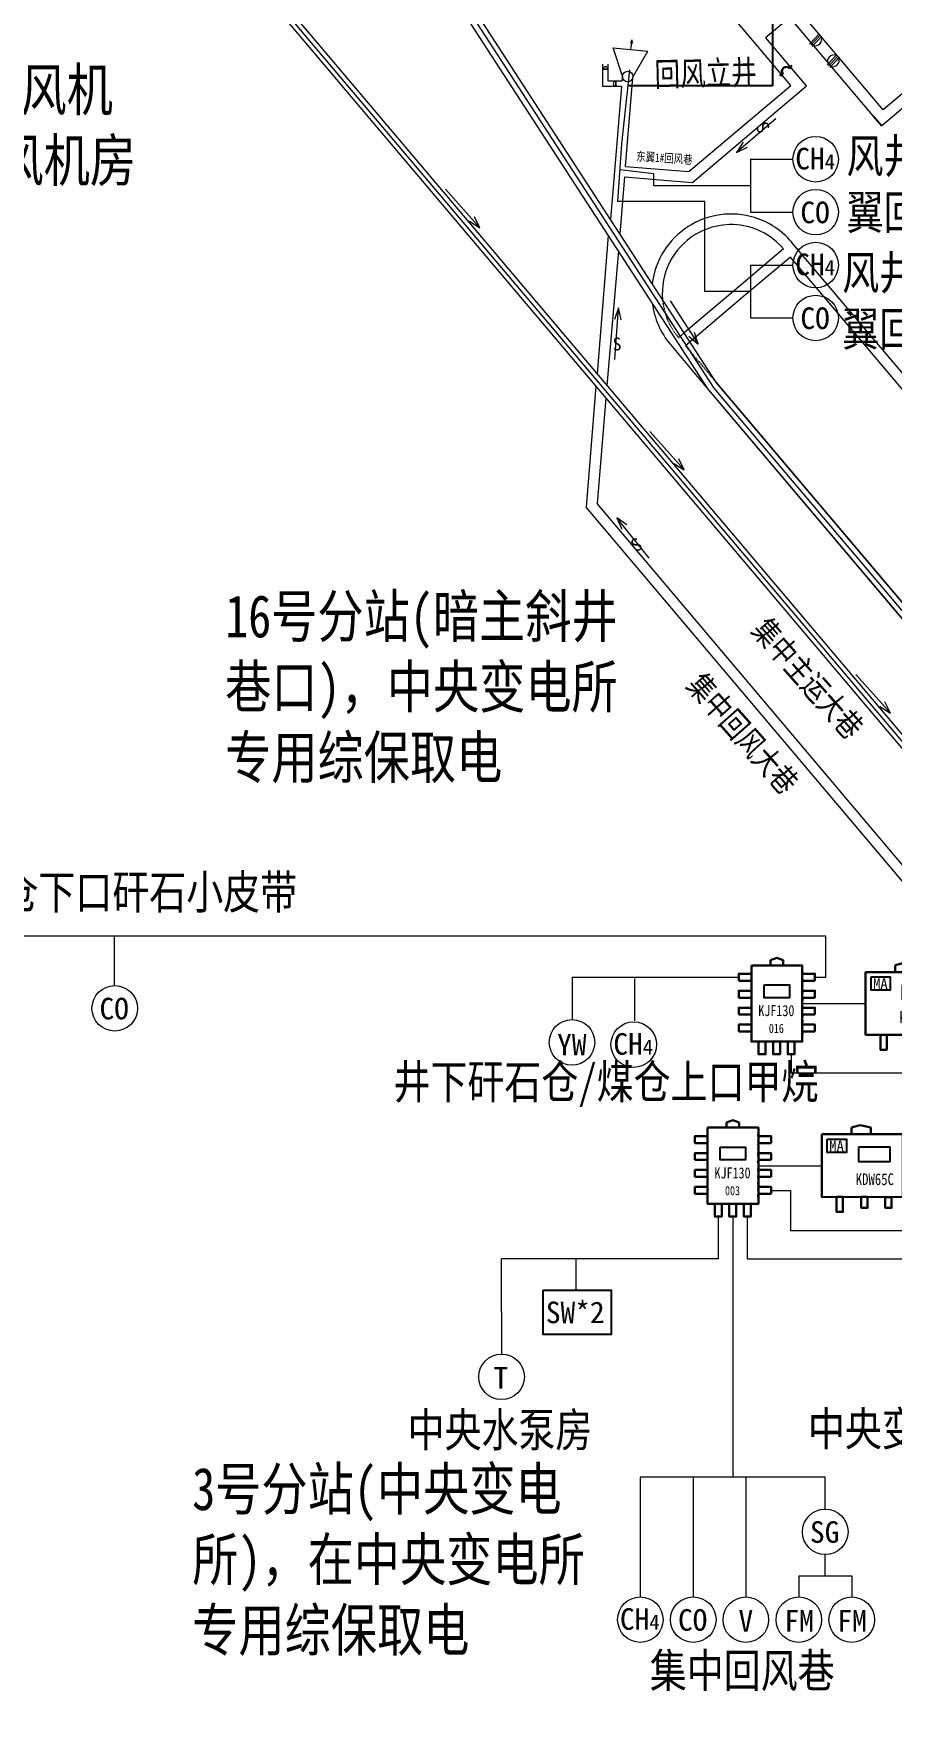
# Model space of a CAD drawing. Header units: millimetres. Extents: x 2501 to 6983, y 1724 to 12691.
# Drawn here: x 4217 to 4623, y 10201 to 10992 of the extents above; entities that cross this region are included whole.
import ezdxf
from ezdxf.enums import TextEntityAlignment as Align

# ---------------------------------------------------------------- set-up
doc = ezdxf.new("R2010")
doc.units = ezdxf.units.MM
doc.linetypes.add('DASHED', pattern=[0.75, 0.5, -0.25])
doc.linetypes.add('小虚线', pattern=[3.5, 2, -1.5])
for name, color, linetype in [('4、10月', 131, 'Continuous'), ('hyh井田开拓巷道', 7, 'Continuous'), ('JMD', 6, 'Continuous'), ('TK', 7, 'Continuous'), ('保护煤柱', 4, 'FENCELINE1'), ('文字', 7, 'Continuous'), ('通风系统', 7, 'Continuous'), ('风流', 7, 'Continuous')]:
    doc.layers.add(name, color=color, linetype=linetype)
doc.layers.add('井下工业网光缆', color=5, linetype='Continuous', lineweight=30)
doc.styles.get("Standard").update_dxf_attribs({"font": 'arial.ttf'})
doc.styles.add('宋体', font='', dxfattribs={"height": 2})
doc.styles.add('新宋体', font='', dxfattribs={"width": 0.8})
doc.styles.add('标准', font='', dxfattribs={"width": 0.667})
doc.styles.get('宋体').set_extended_font_data('SimSun')
doc.styles.get('新宋体').set_extended_font_data('NSimSun')
doc.styles.get('标准').set_extended_font_data('SimSun')
doc.linetypes.add('442', pattern='A,5,[175,AAA.SHX,S=1,R=90,X=0,Y=0],5', length=10)
doc.linetypes.add('FENCELINE1', pattern='A,6.35,-2.54,[133,ltypeshp.shx,S=2.54,R=0,X=-2.54,Y=0],-2.54,25.4', length=36.83)

# ---------------------------------------------------------------- blocks, each defined once
blk = doc.blocks.new('A$C0C37771A')
at = {"layer": 'JMD', "color": 1, "linetype": 'Continuous', "lineweight": 30}
for p, q in [((0.68, 1.22, -1.2), (0, 0.55, -1.2)), ((0, 0.55, -1.2), (0.54, 0, -1.2)), ((0.37, 0.91, -1.2), (0.91, 0.37, -1.2)), ((4.14, 4.68, -1.2), (3.39, 3.93, -1.2)), ((3.7, 4.24, -1.2), (4.25, 3.69, -1.2)), ((4.14, 4.68, -1.2), (4.69, 4.13, -1.2))]:
    blk.add_line(p, q, dxfattribs=at)
blk.add_arc((2.04, 2.58, -1.2), 1.92, 224.87756, 44.87756, dxfattribs=at)
blk = doc.blocks.new('系统底图')
at = {"lineweight": 20}
for p, q in [((408213.11, 4257186.37, 1960.17), (407401.61, 4258146.91, 1960.17)), ((408220.54, 4257186.1, 3185.36), (408201.28, 4257208.89, 3186.94)), ((408135.06, 4257148.13, 3261.18), (408138.48, 4257190.16, 3261.18)), ((408164.96, 4257145.68, 3261.18), (408213.11, 4257186.37, 3261.18)), ((408166.61, 4257140.53, 3261.18), (408220.54, 4257186.1, 3261.18)), ((408134.65, 4257143.14, 3261.18), (408155, 4257141.48, 3261.18)), ((408135.05, 4257148.13, 3261.18), (408164.96, 4257145.68, 3261.18)), ((408155, 4257141.48, 3261.18), (408166.61, 4257140.53, 3261.18))]:
    blk.add_line(p, q, dxfattribs=at)
at = {"color": 0, "lineweight": 20, "ltscale": 0.5}
for p, q in [((408256.79, 4257174.82, 2792.31), (408213.33, 4257226.26, 2792.31)), ((408212.67, 4257218.51, 1851.76), (408201.21, 4257208.83, 2850.79)), ((408251.94, 4257172.03, 2791.36), (408212.67, 4257218.51, 2949.8))]:
    blk.add_line(p, q, dxfattribs=at)
at = {"lineweight": 20, "ltscale": 0.8}
for p, q in [((408138.01, 4257207.99, 3261.18), (408137.29, 4257206.28, 3261.18)), ((408138.01, 4257207.99, 3261.18), (408137.31, 4257203.32, 3261.18)), ((408138.01, 4257207.99, 3261.18), (408138.2, 4257206.14, 3261.18)), ((408124.24, 4257185.94, 4234.79), (408124.24, 4257196.36, 4234.79)), ((408126.74, 4257188.44, 4234.79), (408126.74, 4257196.36, 4234.79)), ((408133.52, 4257190.75, 3261.18), (408129.11, 4257204.16, 3261.18)), ((408129.11, 4257204.16, 3261.18), (408145.52, 4257202.49, 3261.18)), ((408138.49, 4257190.24, 3261.18), (408145.52, 4257202.49, 3261.18)), ((408126.97, 4257194.13, 4234.79), (408124.03, 4257194.13, 4234.79)), ((408126.97, 4257193.95, 4234.79), (408124.03, 4257193.95, 4234.79)), ((408133.33, 4257188.44, 4234.79), (408126.74, 4257188.44, 4234.79)), ((408130.24, 4257188.71, 4234.79), (408130.24, 4257185.77, 4234.79)), ((408130.43, 4257188.71, 4234.79), (408130.43, 4257185.77, 4234.79)), ((408133.13, 4257185.94, 4234.79), (408124.24, 4257185.94, 4234.79))]:
    blk.add_line(p, q, dxfattribs=at)
at = {"color": 30, "lineweight": 20, "ltscale": 0.5}
for p, q in [((408226.53, 4257210.8, 2850.74), (408221.97, 4257205.91, 2850.74)), ((408227.16, 4257210.21, 2850.74), (408222.6, 4257205.32, 2850.74)), ((408227.8, 4257209.61, 2850.74), (408223.24, 4257204.73, 2850.74)), ((408234.77, 4257200.93, 2850.74), (408230.21, 4257196.04, 2850.74)), ((408235.4, 4257200.34, 2850.74), (408230.84, 4257195.45, 2850.74)), ((408236.04, 4257199.74, 2850.74), (408231.48, 4257194.85, 2850.74))]:
    blk.add_line(p, q, dxfattribs=at)
at = {"lineweight": 20, "ltscale": 5}
for p, q in [((408133.52, 4257190.75, 3261.18), (408133.33, 4257188.44, 3261.18)), ((408133.13, 4257185.94, 3261.18), (408127.98, 4257122.95, 3261.18)), ((408126.87, 4257115.48, 3261.18), (408121.53, 4257050.12, 3261.18)), ((408131.61, 4257108.19, 3261.18), (408126.24, 4257044.54, 3261.18)), ((408121.05, 4257044.18, 3261.18), (408116.38, 4256987.1, 3261.18)), ((408125.74, 4257038.63, 3261.18), (408121.54, 4256988.75, 3261.18)), ((408617.76, 4256393.63, 3261.18), (408116.38, 4256987.1, 3261.18))]:
    blk.add_line(p, q, dxfattribs=at)
at = {"lineweight": 20, "ltscale": 0.005}
for p, q in [((408133.52, 4257190.75, 3261.18), (408133.33, 4257188.44, 3261.18)), ((408135.06, 4257148.13, 3261.18), (408138.48, 4257190.16, 3261.18)), ((408133.13, 4257185.94, 3261.18), (408127.98, 4257122.95, 3261.18)), ((408132.44, 4257116.08, 3261.18), (408134.65, 4257143.14, 3261.18)), ((408134.65, 4257143.14, 4234.79), (408134.65, 4257143.14, 4234.79)), ((408126.87, 4257115.48, 3261.18), (408121.53, 4257050.12, 3261.18)), ((408131.61, 4257108.19, 3261.18), (408126.24, 4257044.54, 3261.18)), ((408121.05, 4257044.18, 3261.18), (408116.38, 4256987.1, 3261.18)), ((408125.74, 4257038.63, 3261.18), (408121.54, 4256988.75, 3261.18)), ((408617.76, 4256393.63, 3261.18), (408116.38, 4256987.1, 3261.18)), ((408284.83, 4256795.46, 3261.18), (408121.54, 4256988.75, 3261.18))]:
    blk.add_line(p, q, dxfattribs=at)
at = {"color": 0, "lineweight": 20}
for p, q in [((408216.33, 4257182.55, 2436.41), (408220.54, 4257186.1, 3261.18)), ((408216.33, 4257182.55, 2436.41), (408220.54, 4257186.1, 3261.18)), ((408134.65, 4257143.14, 4234.79), (408134.65, 4257143.14, 4234.79))]:
    blk.add_line(p, q, dxfattribs=at)
blk.add_line((408251.94, 4257172.03, 2791.36), (408256.13, 4257167.2, 2850.74))
at = {"linetype": 'Continuous', "lineweight": 20}
blk.add_circle((408136.01, 4257190.55, 3261.18), 2.5, dxfattribs=at)
at = {"lineweight": 20, "ltscale": 0.005}
blk.add_circle((408136.01, 4257190.55, 3261.18), 2.5, dxfattribs=at)
at = {"color": 30, "lineweight": 20, "ltscale": 0.5}
for centre, radius, start, end in [((408224.57, 4257208.21, 2850.74), 3.14, 253.46953, 20.5271), ((408233.57, 4257197.63, 2850.74), 3.13, 73.09335, 200.90328), ((408232.81, 4257198.33, 2850.74), 3.14, 253.46953, 20.5271)]:
    blk.add_arc(centre, radius, start, end, dxfattribs=at)
at = {"lineweight": 20, "ltscale": 0.8}
for centre, start, end in [((408125.5, 4257194.13, 4234.79), 0, 180), ((408130.24, 4257187.24, 4234.79), 90, 270)]:
    blk.add_arc(centre, 1.07, start, end, dxfattribs=at)
at = {"layer": 'hyh井田开拓巷道', "linetype": 'ByBlock', "lineweight": 20, "ltscale": 0.5, "elevation": 2850.74}
blk.add_lwpolyline([(408394.05, 4257290.79), (408256.79, 4257174.82)], dxfattribs=at)
at = {"layer": 'hyh井田开拓巷道', "color": 0, "linetype": 'ByBlock', "lineweight": 20, "ltscale": 0.5, "elevation": 2850.74}
blk.add_lwpolyline([(408284.32, 4257191.03), (408256.13, 4257167.2)], dxfattribs=at)
blk.add_lwpolyline([(408284.32, 4257191.03), (408256.13, 4257167.2)], dxfattribs=at)
at = {"layer": 'JMD', "color": 30, "linetype": 'Continuous', "lineweight": 20}
for p, q in [((408174.02, 4257042.84, 3261.18), (408017.79, 4257283.53, 3261.18)), ((408174.02, 4257042.84, 3261.18), (408017.79, 4257283.53, 3261.18)), ((408178.05, 4257045.83, 3261.18), (408021.75, 4257286.61, 3261.18)), ((408178.05, 4257045.83, 3261.18), (408021.75, 4257286.61, 3261.18)), ((407935.79, 4257263.46, 3261.18), (408357.14, 4256764.73, 3261.18)), ((407939, 4257266.17, 3261.18), (408334.78, 4256797.7, 3261.18)), ((407939, 4257266.17, 3261.18), (408334.78, 4256797.7, 3261.18)), ((408555.36, 4256707.68, 3261.18), (408213.47, 4257112.37, 3261.18)), ((408209.65, 4257109.14, 3261.18), (408188.69, 4257091.33, 3261.18)), ((408212.92, 4257105.26, 3261.18), (408191.91, 4257087.52, 3261.18)), ((408329.89, 4256966.81, 3261.18), (408212.92, 4257105.26, 3261.18)), ((408188.69, 4257091.33, 3261.18), (408162.74, 4257069.41, 3261.18)), ((408188.69, 4257091.33, 3261.18), (408162.74, 4257069.41, 3261.18)), ((408191.91, 4257087.52, 3261.18), (408165.48, 4257065.18, 3261.18)), ((408191.91, 4257087.52, 3261.18), (408165.48, 4257065.18, 3261.18)), ((408156.22, 4257063.91, 3261.18), (408167.35, 4257050.73, 3261.18)), ((408162.74, 4257069.41, 3261.18), (408160.04, 4257067.14, 3261.18)), ((408165.48, 4257065.18, 3261.18), (408163.27, 4257063.32, 3261.18)), ((408167.35, 4257050.73, 3261.18), (408730.22, 4256384.48, 3261.18)), ((408387.4, 4256790.28, 3261.18), (408174.02, 4257042.84, 3261.18)), ((408310.6, 4256881.17, 3261.18), (408174.02, 4257042.84, 3261.18)), ((408301.76, 4256899.39, 3261.18), (408178.05, 4257045.83, 3261.18)), ((408301.76, 4256899.39, 3261.18), (408178.05, 4257045.83, 3261.18)), ((408178.05, 4257045.83, 3261.18), (408301.76, 4256899.38, 3261.18))]:
    blk.add_line(p, q, dxfattribs=at)
at = {"layer": 'JMD', "color": 30, "linetype": 'DASHED', "lineweight": 20}
blk.add_line((408163.27, 4257063.32, 3261.18), (408178.05, 4257045.83, 3261.18), dxfattribs=at)
at = {"layer": 'JMD', "color": 30, "linetype": 'Continuous', "lineweight": 20}
for radius, start, end in [(37.5, 72.81215, 122.76671), (37.5, 122.76671, 173.0313), (32.5, 73.08577, 121.34842), (32.5, 40.32032, 73.08552), (37.5, 40.19224, 72.81215), (32.5, 121.34842, 185.18067), (37.5, 187.12779, 220.19224)]:
    blk.add_arc((408184.87, 4257088.11, 3261.18), radius, start, end, dxfattribs=at)
at = {"layer": 'JMD', "color": 30, "linetype": 'DASHED', "lineweight": 20}
blk.add_arc((408184.87, 4257088.11, 3261.18), 32.5, 185.18067, 220.19224, dxfattribs=at)
at = {"layer": 'TK', "color": 4, "lineweight": 20, "ltscale": 0.8, "xscale": 1.099999997770462, "yscale": 1.09999999962747, "zscale": 1.099999999999909, "rotation": 174.694083304804}
blk.add_blockref('A$C0C37771A', (408213.47, 4257195.66, 1961.49), dxfattribs=at)
at = {"layer": '保护煤柱', "color": 0, "linetype": '小虚线', "lineweight": 20, "ltscale": 0.01, "style": '标准', "width": 0.78}
blk.add_text('回风立井', height=11.34, rotation=1.40067, dxfattribs=at).set_placement((408148.87, 4257185.92, 3261.18))
blk.add_text('东翼1#回风巷', height=4.082, rotation=356.36145, dxfattribs=at).set_placement((408166.63, 4257151.21, 3779.45), align=Align.MIDDLE_RIGHT)
at = {"layer": '文字', "lineweight": 20, "style": '标准', "width": 0.78}
for s, p in [('集中主运大巷', (408244.12, 4256880.14, 3261.17)), ('集中回风大巷', (408213.41, 4256854.08, 3261.17))]:
    blk.add_text(s, height=10.886, rotation=311.48704, dxfattribs=at).set_placement(p, align=Align.MIDDLE_RIGHT)
blk = doc.blocks.new('电源箱')
at = {"layer": '4、10月', "color": 1}
for points in [[(402048.53, 4247528.01), (402057.53, 4247528.01), (402057.53, 4247521.65), (402048.53, 4247521.65)], [(402063.36, 4247524.3), (402078.12, 4247524.3), (402078.12, 4247517.32), (402063.36, 4247517.32)]]:
    blk.add_lwpolyline(points, close=True, dxfattribs=at)
at = {"layer": '井下工业网光缆', "color": 4, "lineweight": 30}
for p, q in [((402059.92, 4247533.39), (402059.92, 4247530.29)), ((402064.12, 4247534.57), (402059.94, 4247533.45)), ((402069.04, 4247533.45), (402064.12, 4247534.57)), ((402069.03, 4247533.39), (402069.03, 4247530.29))]:
    blk.add_line(p, q, dxfattribs=at)
for points in [[(402045.95, 4247530.24), (402084.24, 4247530.24), (402084.24, 4247500.6), (402045.95, 4247500.63)], [(402052.91, 4247500.64), (402055.88, 4247500.64), (402055.88, 4247493.54), (402052.91, 4247493.54)], [(402064.57, 4247500.63), (402067.54, 4247500.63), (402067.54, 4247495.49), (402064.57, 4247495.49)], [(402075.93, 4247500.58), (402078.91, 4247500.58), (402078.91, 4247495.44), (402075.93, 4247495.44)]]:
    blk.add_lwpolyline(points, close=True, dxfattribs=at)
at = {"layer": '4、10月', "color": 1, "insert": (402049.48, 4247527.31), "char_height": 5.0544, "width": 4.0436, "attachment_point": 1, "style": '宋体'}
blk.add_mtext('{\\fFangSong|b0|i0|c134|p49;MA}', dxfattribs=at)
at = {"layer": '井下工业网光缆', "color": 4, "lineweight": 30, "style": '新宋体', "width": 0.8}
blk.add_text('KDW65C', height=5.533, dxfattribs=at).set_placement((402061.95, 4247506.26))
blk = doc.blocks.new('安全监控分站')
at = {"layer": '4、10月', "color": 1}
blk.add_lwpolyline([(402267.09, 4250591.89), (402279.09, 4250591.89), (402279.09, 4250585.89), (402267.09, 4250585.89)], close=True, dxfattribs=at)
at = {"layer": '井下工业网光缆', "color": 4, "lineweight": 30}
for p, q in [((402270.09, 4250603.56), (402273.09, 4250604.76)), ((402270.09, 4250601.16), (402270.09, 4250603.56)), ((402273.09, 4250604.76), (402276.09, 4250603.56)), ((402276.09, 4250601.16), (402276.09, 4250603.56)), ((402261.09, 4250565.16), (402285.09, 4250565.16))]:
    blk.add_line(p, q, dxfattribs=at)
for points in [[(402261.09, 4250601.16), (402285.09, 4250601.16), (402285.09, 4250565.16), (402261.09, 4250565.16)], [(402255.09, 4250593.89), (402255.09, 4250597.16), (402261.09, 4250597.16), (402261.09, 4250593.89)], [(402291.09, 4250593.89), (402291.09, 4250597.16), (402285.09, 4250597.16), (402285.09, 4250593.89)], [(402255.09, 4250585.89), (402255.09, 4250589.16), (402261.09, 4250589.16), (402261.09, 4250585.89)], [(402291.09, 4250585.89), (402291.09, 4250589.16), (402285.09, 4250589.16), (402285.09, 4250585.89)], [(402255.09, 4250577.89), (402255.09, 4250581.16), (402261.09, 4250581.16), (402261.09, 4250577.89)], [(402291.09, 4250577.89), (402291.09, 4250581.16), (402285.09, 4250581.16), (402285.09, 4250577.89)], [(402255.09, 4250569.89), (402255.09, 4250573.16), (402261.09, 4250573.16), (402261.09, 4250569.89)], [(402291.09, 4250569.89), (402291.09, 4250573.16), (402285.09, 4250573.16), (402285.09, 4250569.89)], [(402267.8, 4250565.16), (402264.52, 4250565.16), (402264.52, 4250559.16), (402267.8, 4250559.16)], [(402274.65, 4250565.16), (402271.38, 4250565.16), (402271.38, 4250559.16), (402274.65, 4250559.16)], [(402281.51, 4250565.16), (402278.24, 4250565.16), (402278.24, 4250559.16), (402281.51, 4250559.16)]]:
    blk.add_lwpolyline(points, close=True, dxfattribs=at)
for p in [(402285.09, 4250597.89), (402285.09, 4250597.16), (402285.09, 4250594.62), (402285.09, 4250593.16), (402285.09, 4250591.35), (402285.09, 4250589.16), (402285.09, 4250588.07), (402285.09, 4250587.96), (402285.09, 4250585.16), (402285.09, 4250584.8), (402285.09, 4250581.53), (402285.09, 4250581.16), (402285.09, 4250578.25), (402285.09, 4250577.16), (402285.09, 4250574.98), (402285.09, 4250574.76), (402285.09, 4250573.16), (402285.09, 4250571.71), (402285.09, 4250569.16), (402285.09, 4250568.44), (402264.52, 4250565.16), (402267.95, 4250565.16), (402271.38, 4250565.16), (402274.81, 4250565.16), (402278.24, 4250565.16), (402281.66, 4250565.16)]:
    blk.add_point(p, dxfattribs=at)
at = {"layer": '井下工业网光缆', "color": 4, "lineweight": 30, "style": '新宋体', "width": 0.8}
blk.add_text('KJF130', height=5.225, dxfattribs=at).set_placement((402264.37, 4250577.18))

msp = doc.modelspace()

# ---------------------------------------------------------------- linework, layer by layer
at = {"color": 6, "lineweight": 20}
for p, q in [((4381.56, 11065.43, -2802.4), (4538.19, 10824.02, -3234.06)), ((4538.19, 10824.02, -3234.06), (4813.96, 10497.76, -3234.06)), ((4574.75, 10509.26, -3234.06), (4574.75, 10500.44, -3234.06)), ((4574.75, 10500.44, -3234.06), (4694.95, 10500.44, -3234.06)), ((4565.26, 10444.91, -3234.06), (4574.41, 10444.91, -3234.06)), ((4574.41, 10444.91, -3234.06), (4574.41, 10425.79, -3234.06)), ((4758.11, 10425.79, -3234.06), (4574.41, 10425.79, -3234.06))]:
    msp.add_line(p, q, dxfattribs=at)
for p, q in [((4566.01, 11005.17, -4103.44), (4566.01, 10966.87, -4103.44)), ((4566.01, 10966.87, -4103.44), (4497.49, 10966.87, -4103.44))]:
    msp.add_line(p, q)
at = {"lineweight": 20}
for p, q in [((4498.3, 10974.53, -2802.39), (4494.62, 10939.46, -4103.44)), ((4494.62, 10939.46, -4103.44), (4492.75, 10912.19, -3234.06)), ((4509.92, 10925.35, -3234.06), (4493.78, 10927.26, -3714.45)), ((4509.92, 10919.69, -3234.06), (4509.92, 10925.35, -3234.06)), ((4534, 10919.69, -3234.06), (4509.92, 10919.69, -3234.06)), ((4534, 10912.19, -3234.06), (4492.75, 10912.19, -3234.06)), ((4534, 10908.45, -3234.06), (4534, 10912.19, -3234.06)), ((4534, 10903.87, -3234.06), (4534, 10908.45, -3234.06)), ((4534, 10869.69, -3234.06), (4534, 10903.87, -3234.06))]:
    msp.add_line(p, q, dxfattribs=at)
at = {"color": 0, "lineweight": 20}
for p, q in [((4555.57, 10932.19, -3234.06), (4575.57, 10932.19, -3234.06)), ((4555.57, 10932.19, -3234.06), (4555.57, 10907.19, -3234.06)), ((4555.57, 10919.69, -3234.06), (4534, 10919.69, -3234.06)), ((4555.57, 10907.19, -3234.06), (4575.57, 10907.19, -3234.06)), ((4555.57, 10882.19, -3234.06), (4575.57, 10882.19, -3234.06)), ((4555.57, 10882.19, -3234.06), (4555.57, 10857.19, -3234.06)), ((4555.57, 10869.69, -3234.06), (4534, 10869.69, -3234.06)), ((4555.57, 10857.19, -3234.06), (4575.57, 10857.19, -3234.06)), ((4471.21, 10545.62, -3234.06), (4471.21, 10525.62, -3234.06)), ((4471.21, 10545.62, -3234.06), (4496.21, 10545.62, -3234.06)), ((4471.21, 10545.62, -3234.06), (4549.96, 10545.62, -3234.06)), ((4496.21, 10545.62, -3234.06), (4521.21, 10545.62, -3234.06)), ((4500.76, 10545.06, -3234.06), (4500.76, 10525.06, -3234.06)), ((4579.96, 10533.26, -3234.06), (4609.96, 10533.26, -3234.06)), ((4559.26, 10456.55, -3234.06), (4589.26, 10456.55, -3234.06)), ((4540.32, 10432.55, -3234.06), (4540.32, 10412.55, -3234.06)), ((4547.18, 10432.55, -3234.06), (4547.18, 10309.32, -3234.06)), ((4554.04, 10432.55, -3234.06), (4554.04, 10412.55, -3234.06)), ((4540.32, 10412.55, -3234.06), (4437.93, 10412.55, -3234.06)), ((4437.93, 10387.55, -3234.06), (4437.93, 10412.55, -3234.06)), ((4473.03, 10412.45, -3233.8), (4473.03, 10397.45, -3233.8)), ((4554.04, 10412.55, -3234.06), (4643.92, 10412.55, -3234.06)), ((4437.93, 10387.55, -3234.06), (4437.93, 10367.55, -3234.06)), ((4503.49, 10309.32, -3234.06), (4503.49, 10252.8, -3234.06)), ((4590.86, 10309.32, -3234.06), (4503.49, 10309.32, -3234.06)), ((4528.49, 10309.32, -3234.06), (4528.49, 10252.8, -3234.06)), ((4553.36, 10309.32, -3234.06), (4553.36, 10252.8, -3234.06)), ((4590.86, 10294.32, -3234.06), (4590.86, 10309.32, -3234.06)), ((4590.86, 10262.8, -3234.06), (4590.86, 10272.8, -3234.06)), ((4578.36, 10262.8, -3234.06), (4578.36, 10252.8, -3234.06)), ((4578.36, 10262.8, -3234.06), (4603.36, 10262.8, -3234.06)), ((4603.36, 10262.8, -3234.06), (4603.36, 10252.8, -3234.06))]:
    msp.add_line(p, q, dxfattribs=at)
at = {"linetype": '442', "lineweight": 20}
for p, q in [((4591.19, 10565.03, -3234.06), (4034.74, 10565.03, -3234.06)), ((4254.82, 10565.25, -3234.06), (4254.82, 10541.68, -3234.06)), ((4591.19, 10545.63, -3234.06), (4591.19, 10565.03, -3234.06)), ((4586.03, 10545.63, -3234.06), (4591.19, 10545.63, -3234.06))]:
    msp.add_line(p, q, dxfattribs=at)
msp.add_lwpolyline([(4457.63, 10397.69), (4489.74, 10397.69), (4489.74, 10376.82), (4457.63, 10376.82)], close=True)
at = {"color": 7, "lineweight": 20}
for centre in [(4586.33, 10932.19, -3234.06), (4586.33, 10907.19, -3234.06), (4586.33, 10882.19, -3234.06), (4586.33, 10857.19, -3234.06), (4255.17, 10530.94, -3234.06), (4471.21, 10514.86, -3234.06), (4500.38, 10513.81, -3234.06), (4437.93, 10356.79, -3234.06), (4590.86, 10283.56, -3234.06), (4503.49, 10242.04, -3234.06), (4528.49, 10242.04, -3234.06), (4553.36, 10242.04, -3234.06), (4578.36, 10242.04, -3234.06), (4603.36, 10242.04, -3234.06)]:
    msp.add_circle(centre, 10.76, dxfattribs=at)
at = {"layer": '4、10月', "color": 6, "lineweight": 20}
msp.add_line((4281.41, 11066.15, -2792.8), (5081.78, 10118.8, -3233.12), dxfattribs=at)
at = {"layer": '风流', "color": 1, "lineweight": 20}
for p, q in [((4567.44, 10951.29, -1710.53), (4548.92, 10935.41, -1710.53)), ((4552.13, 10940.25, -1710.53), (4548.92, 10935.41, -1710.53)), ((4548.92, 10935.41, -1710.53), (4554.18, 10937.85, -1710.53)), ((4493.25, 10861.95, -2802.39), (4491.26, 10856.5, -2802.39)), ((4491.45, 10837.61, -2802.39), (4493.25, 10861.95, -2802.39)), ((4494.41, 10856.26, -2802.39), (4493.25, 10861.95, -2802.39)), ((4507.69, 10743.75, -2802.39), (4492.45, 10762.81, -2802.39)), ((4492.45, 10762.81, -2802.39), (4494.7, 10757.46, -2802.39)), ((4497.17, 10759.43, -2802.39), (4492.45, 10762.81, -2802.39))]:
    msp.add_line(p, q, dxfattribs=at)
at = {"layer": '风流', "color": 5, "lineweight": 20}
for p, q in [((4411.4, 10918.02, -2802.39), (4427.66, 10899.82, -2802.39)), ((4427.66, 10899.82, -2802.39), (4425.11, 10905.04, -2802.39)), ((4422.76, 10902.93, -2802.39), (4427.66, 10899.82, -2802.39)), ((4517.59, 10865.31, -2802.39), (4530.83, 10844.82, -2802.39)), ((4530.83, 10844.82, -2802.39), (4529.13, 10850.37, -2802.39)), ((4526.47, 10848.65, -2802.39), (4530.83, 10844.82, -2802.39)), ((4507.91, 10803.55, -2802.39), (4524.17, 10785.36, -2802.39)), ((4519.27, 10788.47, -2802.39), (4524.17, 10785.36, -2802.39)), ((4524.17, 10785.36, -2802.39), (4521.63, 10790.57, -2802.39)), ((4605.36, 10688.7, -2802.39), (4621.62, 10670.5, -2802.39)), ((4621.62, 10670.5, -2802.39), (4619.08, 10675.72, -2802.39)), ((4616.72, 10673.61, -2802.39), (4621.62, 10670.5, -2802.39))]:
    msp.add_line(p, q, dxfattribs=at)

# ---------------------------------------------------------------- block references
at = {"color": 7, "lineweight": 20, "xscale": 1.000024299995857, "yscale": 1.000024299952201, "zscale": 1.00002429999995}
msp.add_blockref('系统底图', (-403648.42, -4246322.73, -6063.65), dxfattribs=at)
at = {"color": 6, "lineweight": 20}
for name, p in [('安全监控分站', (-397705.13, -4240049.91, -3234.06)), ('电源箱', (-397435.99, -4236982.18, -3234.06)), ('安全监控分站', (-397725.84, -4240126.61, -3234.06)), ('电源箱', (-397456.7, -4237058.84, -3234.06))]:
    msp.add_blockref(name, p, dxfattribs=at)

# ---------------------------------------------------------------- texts
at = {"color": 3, "lineweight": 20, "char_height": 10.2, "width": 16.7762}
for s, insert, attachment_point in [('{\\fSimSun|b0|i0|c134|p2;CH\\H0.7059x;4}', (4576.7, 10937.6, -3233.46), 1), ('{\\fSimSun|b0|i0|c134|p2;CO}', (4579.13, 10912.18, -3233.46), 1), ('{\\fSimSun|b0|i0|c134|p2;CH\\H0.7059x;4}', (4576.7, 10887.6, -3233.46), 1), ('{\\fSimSun|b0|i0|c134|p2;CO}', (4579.13, 10862.18, -3233.46), 1), ('{\\fSimSun|b0|i0|c134|p2;CO}', (4247.97, 10535.93, -3233.46), 1), ('{\\fSimSun|b0|i0|c134|p2;YW}', (4464.2, 10518.86, -3233.46), 1), ('{\\fSimSun|b0|i0|c134|p2;CH\\H0.7059x;4}', (4490.75, 10519.22, -3233.46), 1), ('{\\fSimSun|b0|i0|c134|p2;T}', (4441.06, 10361.39, -3233.46), 3), ('{\\fSimSun|b0|i0|c134|p2;SG}', (4583.66, 10288.55, -3233.46), 1), ('{\\fSimSun|b0|i0|c134|p2;CH\\H0.7059x;4}', (4493.86, 10247.45, -3233.46), 1), ('{\\fSimSun|b0|i0|c134|p2;CO}', (4521.29, 10247.02, -3233.46), 1), ('{\\fSimSun|b0|i0|c134|p2;V}', (4549.87, 10246.56, -3233.46), 1), ('{\\fSimSun|b0|i0|c134|p2;FM}', (4571.6, 10246.56, -3233.46), 1), ('{\\fSimSun|b0|i0|c134|p2;FM}', (4596.6, 10246.56, -3233.46), 1)]:
    msp.add_mtext(s, dxfattribs=dict(at, insert=insert, attachment_point=attachment_point))
at = {"color": 3, "lineweight": 20, "insert": (4486.6, 10392.4, -3233.2), "char_height": 10.2, "width": 16.7762, "attachment_point": 3, "rotation": 0.16974}
msp.add_mtext('{\\fSimSun|b0|i0|c134|p2;SW*2}', dxfattribs=at)
at = {"layer": '井下工业网光缆', "color": 1, "lineweight": 20, "style": '新宋体', "width": 0.8}
for s, p in [('016', (4564.21, 10519.32, -3234.06)), ('003', (4543.5, 10442.62, -3234.06))]:
    msp.add_text(s, height=4.354, dxfattribs=at).set_placement(p)
at = {"layer": '井下工业网光缆', "color": 6, "lineweight": 20, "style": '新宋体'}
for s, insert, char_height, width, attachment_point in [('{\\C1;2号分站(主通风机房)，在主通风机房配电柜取电 }', (4079.76, 10975.05, -3234.06), 20, 203.7857, 1), ('{\\C0;风井底东\\P翼回风巷}', (4600.92, 10941.81, -3234.06), 16, 280.6769, 1), ('{\\C0;风井底西\\P翼回风巷}', (4598.9, 10886.67, -3234.06), 16, 280.6769, 1), ('{\\C1;16号分站(暗主斜井巷口)，中央变电所专用综保取电 }', (4307.34, 10726.26, -3249.48), 20, 203.7857, 1), ('{\\C0;煤仓下口矸石小皮带}', (4184.17, 10593.9, -3234.06), 16, 280.6769, 1), ('{\\C0;井下矸石仓/煤仓上口甲烷}', (4386.88, 10504.27, -3234.06), 16, 280.6769, 1), ('{\\C0;中央水泵房}', (4480.81, 10339.72, -3234.06), 16, 280.6769, 3), ('{\\C0;中央变电所}', (4582.67, 10340.26, -3234.06), 16, 280.6769, 1), ('{\\C1;3号分站(中央变电所)，在中央变电所专用综保取电 }', (4291.77, 10313.86, -3234.06), 20, 203.7857, 1), ('{\\C0;集中回风巷}', (4507.98, 10225.98, -3234.06), 16, 280.6769, 1)]:
    msp.add_mtext(s, dxfattribs=dict(at, insert=insert, char_height=char_height, width=width, attachment_point=attachment_point))
at = {"layer": '通风系统', "color": 1, "lineweight": 20, "char_height": 6.075, "width": 34.878, "attachment_point": 1}
for insert, rotation in [((4560.06, 10943.72, -1707.45), 123.25783), ((4490.33, 10847.87, -2799.31), 1.85248), ((4505.14, 10748.72, -2799.31), 213.25783)]:
    msp.add_mtext('{\\fSimSun|b0|i0|c134|p2;S}', dxfattribs=dict(at, insert=insert, rotation=rotation))

doc.saveas('drawing.dxf')
